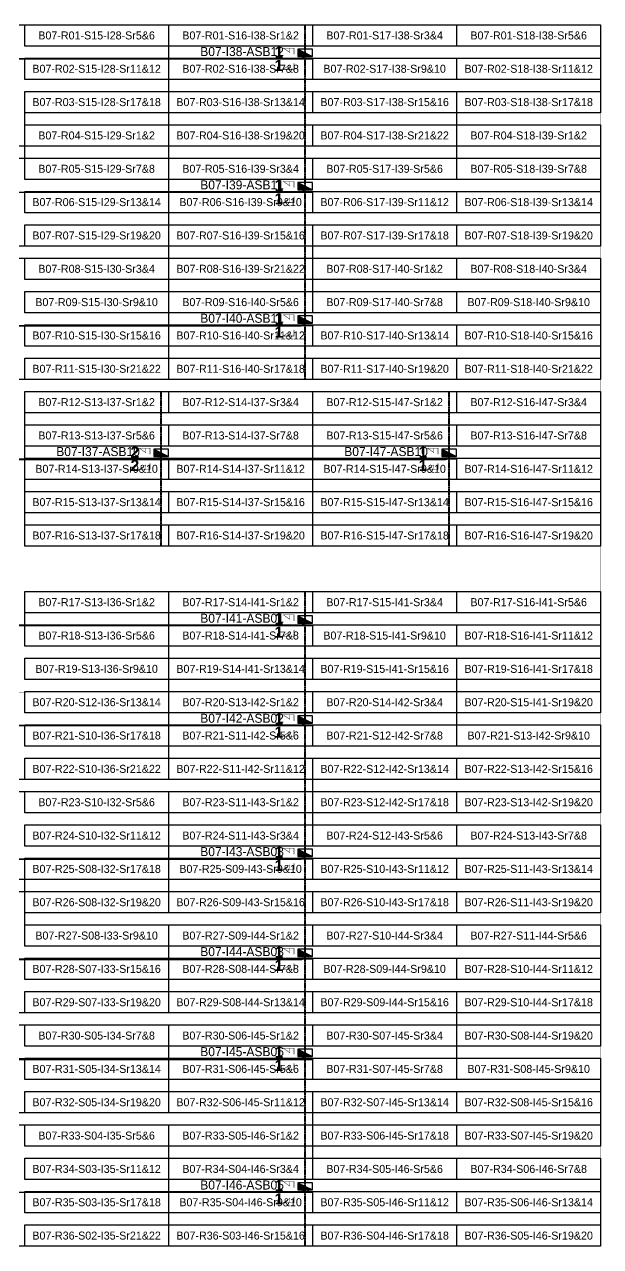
# Model space of a CAD drawing. Header units: metres. Extents: x 529751 to 530334, y 2674512 to 2674787.
# Drawn here: x 530204.2 to 530333.8, y 2674511.7 to 2674786.7 of the extents above; entities that cross this region are included whole.
import ezdxf
from ezdxf.enums import TextEntityAlignment as Align

# ---------------------------------------------------------------- set-up
doc = ezdxf.new("R2010")
doc.units = ezdxf.units.M
doc.linetypes.add('CENTER', pattern=[2, 1.25, -0.25, 0.25, -0.25])
doc.layers.add('Boundary-12.5 MW Block', color=6, linetype='Continuous', lineweight=9)
doc.layers.add('PILE', color=1, linetype='Continuous', lineweight=15)
for name, color, linetype in [('DC Trench BL-07', 40, 'Continuous'), ('E-Inverter Grouping', 2, 'Continuous'), ('Inverter Block-07', 7, 'Continuous'), ('LT Cable(AG) INV to LT Panel BL-07', 2, 'Continuous'), ('Messenger Wire Block-07 (Master Path)', 30, 'Continuous'), ('Messenger Wire Block-07 (MW Path)', 191, 'Continuous'), ('MMS Table Block-07', 8, 'Continuous'), ('Plan Line - DC BL-07', 40, 'Continuous'), ('Section Marking BL-07', 2, 'Continuous')]:
    doc.layers.add(name, color=color, linetype=linetype)
doc.styles.add('BoldTextStyle', font='arialbd.ttf')
doc.styles.get("Standard").update_dxf_attribs({"font": 'Adani Regular.ttf'})

# ---------------------------------------------------------------- blocks, each defined once
blk = doc.blocks.new('MMS Table (32.292 x 4.788)')
at = {"color": 0}
blk.add_lwpolyline([(0, -0.002), (0, 4.786), (32.292, 4.786), (32.292, -0.002)], close=True, dxfattribs=at)
at = {"color": 7}
blk.add_attdef('ID1', text='', height=1.8, dxfattribs=at).set_placement((16.146, 2.392), align=Align.MIDDLE_CENTER)
blk = doc.blocks.new('Inverter Block')
h = blk.add_hatch(color=0)
h.dxf.hatch_style = 1
h.paths.add_polyline_path([(-1.46, 2.27), (-1.46, 0.85), (1.46, 0.85)])
at = {"color": 0}
blk.add_lwpolyline([(1.46, 2.27), (-1.46, 2.27), (-1.46, 0.85), (1.46, 0.85)], close=True, dxfattribs=at)
blk.add_lwpolyline([(-1.46, 2.27), (1.46, 0.85)], dxfattribs=at)
at = {"layer": 'PILE'}
for centre in [(-0.61, 0.85), (0.61, 0.85)]:
    blk.add_circle(centre, 0.156, dxfattribs=at)
at = {"color": 7}
blk.add_attdef('ID', (-1.46, 3.01), '', height=1.8, dxfattribs=at)

msp = doc.modelspace()

# ---------------------------------------------------------------- linework, layer by layer
at = {"layer": 'Boundary-12.5 MW Block', "const_width": 0.05}
msp.add_lwpolyline([(529750.79, 2674786.58), (530333.75, 2674786.58), (530333.75, 2674511.79), (530171.89, 2674511.79), (530171.89, 2674519.29), (530139.5, 2674519.29), (530139.5, 2674534.29), (530107.1, 2674534.29), (530107.1, 2674541.79), (530074.71, 2674541.79), (530074.71, 2674564.29), (530009.93, 2674564.29), (530009.93, 2674579.29), (529977.54, 2674579.29), (529977.54, 2674601.79), (529912.75, 2674601.79), (529912.75, 2674631.79), (529847.97, 2674631.79), (529847.97, 2674639.29), (529815.58, 2674639.29), (529815.58, 2674669.29), (529750.79, 2674669.29)], close=True, dxfattribs=at)
at = {"layer": 'DC Trench BL-07', "color": 40, "const_width": 0.15}
for points in [[(530267.47, 2674786.58), (530267.17, 2674786.58), (530267.17, 2674706.79), (530267.47, 2674706.79)], [(530235.08, 2674704.08), (530234.78, 2674704.08), (530234.78, 2674669.29), (530235.08, 2674669.29)], [(530299.87, 2674704.08), (530299.57, 2674704.08), (530299.57, 2674669.29), (530299.87, 2674669.29)], [(530267.47, 2674659.08), (530267.17, 2674659.08), (530267.17, 2674511.79), (530267.47, 2674511.79)]]:
    msp.add_lwpolyline(points, close=True, dxfattribs=at)
at = {"layer": 'E-Inverter Grouping'}
for points in [[(530236.57, 2674766.79), (530204.18, 2674766.79), (530204.18, 2674759.29), (530139.5, 2674759.29), (530139.5, 2674786.58), (530236.57, 2674786.58)], [(530333.75, 2674766.79), (530301.36, 2674766.79), (530301.36, 2674759.29), (530236.67, 2674759.29), (530236.67, 2674786.58), (530333.75, 2674786.58)], [(530236.57, 2674736.79), (530171.79, 2674736.79), (530171.79, 2674729.29), (530139.5, 2674729.29), (530139.5, 2674756.58), (530204.28, 2674756.58), (530204.28, 2674764.08), (530236.57, 2674764.08)], [(530333.75, 2674736.79), (530268.96, 2674736.79), (530268.96, 2674729.29), (530236.67, 2674729.29), (530236.67, 2674756.58), (530301.46, 2674756.58), (530301.46, 2674764.08), (530333.75, 2674764.08)], [(530236.57, 2674706.79), (530139.5, 2674706.79), (530139.5, 2674726.58), (530171.89, 2674726.58), (530171.89, 2674734.08), (530236.57, 2674734.08)], [(530333.75, 2674706.79), (530236.67, 2674706.79), (530236.67, 2674726.58), (530269.06, 2674726.58), (530269.06, 2674734.08), (530333.75, 2674734.08)], [(530236.57, 2674616.79), (530171.89, 2674616.79), (530171.89, 2674651.58), (530204.28, 2674651.58), (530204.28, 2674659.08), (530236.57, 2674659.08)], [(530236.57, 2674511.79), (530171.89, 2674511.79), (530171.89, 2674519.29), (530139.5, 2674519.29), (530139.5, 2674539.08), (530236.57, 2674539.08)]]:
    msp.add_lwpolyline(points, close=True, dxfattribs=at)
at = {"layer": 'E-Inverter Grouping', "color": 3}
for points in [[(530268.96, 2674669.29), (530204.28, 2674669.29), (530204.28, 2674704.08), (530268.96, 2674704.08)], [(530333.75, 2674669.29), (530269.06, 2674669.29), (530269.06, 2674704.08), (530333.75, 2674704.08)], [(530333.75, 2674631.79), (530301.46, 2674631.79), (530301.46, 2674639.29), (530236.67, 2674639.29), (530236.67, 2674659.07), (530333.75, 2674659.07)], [(530301.36, 2674629.07), (530333.75, 2674629.07), (530333.75, 2674609.29), (530269.06, 2674609.29), (530269.06, 2674616.79), (530236.67, 2674616.79), (530236.67, 2674636.57), (530301.36, 2674636.57)], [(530236.57, 2674586.79), (530204.28, 2674586.79), (530204.28, 2674594.29), (530139.5, 2674594.29), (530139.5, 2674614.07), (530236.57, 2674614.07)], [(530236.67, 2674614.07), (530268.96, 2674614.07), (530268.96, 2674606.57), (530333.75, 2674606.57), (530333.75, 2674586.79), (530236.67, 2674586.79)], [(530204.18, 2674584.07), (530236.57, 2674584.07), (530236.57, 2674564.29), (530171.89, 2674564.29), (530171.89, 2674571.79), (530139.5, 2674571.79), (530139.5, 2674591.57), (530204.18, 2674591.57)], [(530333.75, 2674556.79), (530301.46, 2674556.79), (530301.46, 2674564.29), (530236.67, 2674564.29), (530236.67, 2674584.07), (530333.75, 2674584.07)], [(530139.5, 2674569.07), (530171.79, 2674569.07), (530171.79, 2674561.57), (530236.57, 2674561.57), (530236.57, 2674541.79), (530139.5, 2674541.79)], [(530301.36, 2674554.07), (530333.75, 2674554.07), (530333.75, 2674534.29), (530269.06, 2674534.29), (530269.06, 2674541.79), (530236.67, 2674541.79), (530236.67, 2674561.57), (530301.36, 2674561.57)], [(530236.67, 2674539.07), (530268.96, 2674539.07), (530268.96, 2674531.57), (530333.75, 2674531.57), (530333.75, 2674511.79), (530236.67, 2674511.79)]]:
    msp.add_lwpolyline(points, close=True, dxfattribs=at)
at = {"layer": 'LT Cable(AG) INV to LT Panel BL-07', "color": 5}
for points in [[(530034, 2674692.27, -0.31385), (530033.41, 2674693.11), (530033.41, 2674696.3, 0.214019), (530033.11, 2674696.97), (530026.39, 2674702.95, -0.214019), (530026.09, 2674703.62), (530026.09, 2674705.39, 0.011425), (530026.09, 2674705.43), (530026.05, 2674706.43, -0.011425), (530026.05, 2674706.47), (530026.05, 2674778.12, -0.414214), (530026.95, 2674779.02), (530266.42, 2674779.02, 0.414214), (530267.32, 2674779.92), (530267.32, 2674780.19)], [(530036.07, 2674692.28), (530034.39, 2674692.28, -0.414214), (530033.49, 2674693.18), (530033.49, 2674696.33, 0.214019), (530033.18, 2674697), (530026.47, 2674702.98, -0.214019), (530026.17, 2674703.65), (530026.17, 2674705.4, 0.011425), (530026.17, 2674705.44), (530026.12, 2674706.43, -0.011425), (530026.12, 2674706.47), (530026.12, 2674748.05, -0.414214), (530027.02, 2674748.95), (530266.42, 2674748.95, 0.414214), (530267.32, 2674749.85), (530267.32, 2674750.19)], [(530036.07, 2674692.36), (530034.46, 2674692.36, -0.414214), (530033.56, 2674693.26), (530033.56, 2674696.36, 0.214019), (530033.26, 2674697.03), (530026.54, 2674703.01, -0.214019), (530026.24, 2674703.68), (530026.24, 2674705.4, 0.011425), (530026.24, 2674705.44), (530026.2, 2674706.43, -0.011425), (530026.2, 2674706.47), (530026.2, 2674717.97, -0.414214), (530027.1, 2674718.87), (530266.42, 2674718.87, 0.414214), (530267.32, 2674719.77), (530267.32, 2674720.19)], [(530038.01, 2674692.43), (530034.54, 2674692.43, -0.414214), (530033.64, 2674693.33), (530033.64, 2674696.4, 0.214019), (530033.33, 2674697.07), (530026.62, 2674703.05, -0.214019), (530026.32, 2674703.72), (530026.32, 2674705.4, 0.011425), (530026.32, 2674705.44), (530026.27, 2674706.43, -0.011425), (530026.27, 2674706.47), (530026.27, 2674710.4, -0.414214), (530027.17, 2674711.3), (530075.63, 2674711.3, -0.414214), (530076.53, 2674710.4), (530076.53, 2674689.7, 0.414214), (530077.43, 2674688.8), (530234.03, 2674688.8, 0.414214), (530234.93, 2674689.7), (530234.93, 2674690.19)], [(530038.01, 2674692.46), (530034.56, 2674692.46, -0.414214), (530033.66, 2674693.36), (530033.66, 2674696.41, 0.214019), (530033.36, 2674697.08), (530026.64, 2674703.06, -0.214019), (530026.34, 2674703.73), (530026.34, 2674705.4, 0.011425), (530026.34, 2674705.44), (530026.3, 2674706.43, -0.011425), (530026.3, 2674706.48), (530026.3, 2674710.37, -0.414214), (530027.2, 2674711.27), (530075.6, 2674711.27, -0.414214), (530076.5, 2674710.37), (530076.5, 2674689.67, 0.414214), (530077.4, 2674688.77), (530298.82, 2674688.77, 0.414214), (530299.72, 2674689.67), (530299.72, 2674690.19)], [(530032.98, 2674689.77), (530031.36, 2674689.77, 0.078431), (530031.08, 2674689.72), (530030.21, 2674689.44, -0.078431), (530029.94, 2674689.4), (530026.8, 2674689.4, 0.414214), (530025.9, 2674688.5), (530025.9, 2674660.65, 0.021147), (530025.9, 2674660.57), (530026.01, 2674659.35, -0.021147), (530026.01, 2674659.28), (530026.01, 2674577.21, 0.414214), (530026.91, 2674576.31), (530266.42, 2674576.31, 0.414214), (530267.32, 2674577.21), (530267.32, 2674577.69)], [(530032.98, 2674689.69), (530031.37, 2674689.69, 0.078431), (530031.09, 2674689.65), (530030.23, 2674689.37, -0.078431), (530029.95, 2674689.33), (530026.87, 2674689.33, 0.414214), (530025.97, 2674688.43), (530025.97, 2674660.65, 0.021147), (530025.98, 2674660.58), (530026.08, 2674659.36, -0.021147), (530026.08, 2674659.28), (530026.08, 2674599.79, 0.414214), (530026.98, 2674598.89), (530266.42, 2674598.89, 0.414214), (530267.32, 2674599.79), (530267.32, 2674600.19)], [(530034.97, 2674689.59), (530031.39, 2674689.59, 0.078431), (530031.11, 2674689.55), (530030.24, 2674689.27, -0.078431), (530029.96, 2674689.23), (530026.97, 2674689.23, 0.414214), (530026.07, 2674688.33), (530026.07, 2674660.66, 0.021147), (530026.08, 2674660.58), (530026.18, 2674659.36, -0.021147), (530026.18, 2674659.28), (530026.18, 2674629.89, 0.414214), (530027.08, 2674628.99), (530266.42, 2674628.99, 0.414214), (530267.32, 2674629.89), (530267.32, 2674630.19)], [(530037.12, 2674689.52), (530031.4, 2674689.52, 0.078431), (530031.12, 2674689.47), (530030.25, 2674689.19, -0.078431), (530029.98, 2674689.15), (530027.05, 2674689.15, 0.414214), (530026.15, 2674688.25), (530026.15, 2674660.66, 0.021147), (530026.15, 2674660.59), (530026.26, 2674659.36, -0.021147), (530026.26, 2674659.29), (530026.26, 2674652.46, 0.414214), (530027.16, 2674651.56), (530266.42, 2674651.56, 0.414214), (530267.32, 2674652.46), (530267.32, 2674652.69)]]:
    msp.add_lwpolyline(points, format="xyb", dxfattribs=at)
at = {"layer": 'LT Cable(AG) INV to LT Panel BL-07'}
for points in [[(530036.07, 2674690.24), (530032.46, 2674690.24, -0.102915), (530032.1, 2674690.31), (530030.17, 2674691.15, 0.042157), (530030.02, 2674691.16), (530024.09, 2674691.16, 0.414214), (530023.19, 2674690.26), (530023.19, 2674660.72, -0.054562), (530023.16, 2674660.52), (530022.92, 2674659.42, 0.054562), (530022.9, 2674659.22), (530022.9, 2674569.85, 0.414214), (530023.8, 2674568.95), (530075.53, 2674568.95, -0.414214), (530076.43, 2674568.05), (530076.43, 2674554.85, 0.414214), (530077.33, 2674553.95), (530140.31, 2674553.95, -0.414214), (530141.21, 2674553.05), (530141.21, 2674524.85, 0.414214), (530142.11, 2674523.95), (530266.42, 2674523.95, 0.414214), (530267.32, 2674524.85), (530267.32, 2674525.19)], [(530033.99, 2674690.19), (530032.45, 2674690.19, -0.103038), (530032.09, 2674690.26), (530030.17, 2674691.1, 0.042157), (530030.02, 2674691.11), (530024.14, 2674691.11, 0.414214), (530023.24, 2674690.21), (530023.24, 2674660.71, -0.054562), (530023.21, 2674660.52), (530022.97, 2674659.41, 0.054562), (530022.95, 2674659.22), (530022.95, 2674569.9, 0.414214), (530023.85, 2674569), (530075.58, 2674569, -0.414214), (530076.48, 2674568.1), (530076.48, 2674554.9, 0.414214), (530077.38, 2674554), (530266.42, 2674554, 0.414214), (530267.32, 2674554.9), (530267.32, 2674555.19)]]:
    msp.add_lwpolyline(points, format="xyb", dxfattribs=at)
at = {"layer": 'Messenger Wire Block-07 (Master Path)'}
for points in [[(530026.13, 2674778.94), (530268.96, 2674778.94)], [(530026.13, 2674748.94), (530268.96, 2674748.94)], [(530026.13, 2674718.94), (530268.96, 2674718.94)], [(530076.67, 2674688.94), (530301.36, 2674688.94)], [(530026.13, 2674651.44), (530268.96, 2674651.44)], [(530026.13, 2674628.94), (530268.96, 2674628.94)], [(530026.13, 2674598.94), (530268.96, 2674598.94)], [(530026.13, 2674576.44), (530268.96, 2674576.44)], [(530076.42, 2674553.94), (530268.96, 2674553.94)], [(530141.2, 2674523.94), (530268.96, 2674523.94)]]:
    msp.add_lwpolyline(points, dxfattribs=at)
at = {"layer": 'Messenger Wire Block-07 (MW Path)', "const_width": 0.1}
for points in [[(530026.13, 2674778.94), (530268.96, 2674778.94)], [(530026.13, 2674748.94), (530268.96, 2674748.94)], [(530026.13, 2674718.94), (530268.96, 2674718.94)], [(530076.67, 2674688.94), (530301.36, 2674688.94)], [(530026.13, 2674651.44), (530268.96, 2674651.44)], [(530026.13, 2674636.44), (530204.18, 2674636.44)], [(530026.13, 2674628.94), (530268.96, 2674628.94)], [(530026.13, 2674598.94), (530268.96, 2674598.94)], [(530026.13, 2674576.44), (530268.96, 2674576.44)], [(530076.42, 2674553.69), (530268.96, 2674553.69)], [(530141.2, 2674523.94), (530268.96, 2674523.94)]]:
    msp.add_lwpolyline(points, dxfattribs=at)
at = {"layer": 'Plan Line - DC BL-07', "color": 6, "linetype": 'CENTER'}
for points in [[(530267.32, 2674786.58), (530267.32, 2674706.79)], [(530234.93, 2674704.08), (530234.93, 2674669.29)], [(530299.72, 2674704.08), (530299.72, 2674669.29)], [(530267.32, 2674659.08), (530267.32, 2674511.79)]]:
    msp.add_lwpolyline(points, dxfattribs=at)
at = {"layer": 'Section Marking BL-07', "color": 94, "lineweight": 35, "true_color": 0x00a500, "const_width": 0.1}
for points in [[(530264.82, 2674779.94), (530264.82, 2674781.33), (530262.42, 2674781.33), (530263.9, 2674780.32), (530263.9, 2674781.33)], [(530264.82, 2674777.94), (530264.82, 2674776.55), (530262.42, 2674776.55), (530263.9, 2674777.56), (530263.9, 2674776.55)], [(530264.82, 2674749.94), (530264.82, 2674751.33), (530262.42, 2674751.33), (530263.9, 2674750.32), (530263.9, 2674751.33)], [(530264.82, 2674747.94), (530264.82, 2674746.55), (530262.42, 2674746.55), (530263.9, 2674747.56), (530263.9, 2674746.55)], [(530264.82, 2674719.94), (530264.82, 2674721.33), (530262.42, 2674721.33), (530263.9, 2674720.32), (530263.9, 2674721.33)], [(530264.82, 2674717.94), (530264.82, 2674716.55), (530262.42, 2674716.55), (530263.9, 2674717.56), (530263.9, 2674716.55)], [(530232.43, 2674689.94), (530232.43, 2674691.33), (530230.03, 2674691.33), (530231.51, 2674690.32), (530231.51, 2674691.33)], [(530297.22, 2674689.94), (530297.22, 2674691.33), (530294.82, 2674691.33), (530296.3, 2674690.32), (530296.3, 2674691.33)], [(530232.43, 2674687.94), (530232.43, 2674686.55), (530230.03, 2674686.55), (530231.51, 2674687.56), (530231.51, 2674686.55)], [(530297.22, 2674687.94), (530297.22, 2674686.55), (530294.82, 2674686.55), (530296.3, 2674687.56), (530296.3, 2674686.55)], [(530264.82, 2674652.44), (530264.82, 2674653.83), (530262.42, 2674653.83), (530263.9, 2674652.82), (530263.9, 2674653.83)], [(530264.82, 2674650.44), (530264.82, 2674649.05), (530262.42, 2674649.05), (530263.9, 2674650.06), (530263.9, 2674649.05)], [(530264.82, 2674629.94), (530264.82, 2674631.33), (530262.42, 2674631.33), (530263.9, 2674630.32), (530263.9, 2674631.33)], [(530264.82, 2674627.94), (530264.82, 2674626.55), (530262.42, 2674626.55), (530263.9, 2674627.56), (530263.9, 2674626.55)], [(530264.82, 2674599.94), (530264.82, 2674601.33), (530262.42, 2674601.33), (530263.9, 2674600.32), (530263.9, 2674601.33)], [(530264.82, 2674597.94), (530264.82, 2674596.55), (530262.42, 2674596.55), (530263.9, 2674597.56), (530263.9, 2674596.55)], [(530264.82, 2674577.44), (530264.82, 2674578.83), (530262.42, 2674578.83), (530263.9, 2674577.82), (530263.9, 2674578.83)], [(530264.82, 2674575.44), (530264.82, 2674574.05), (530262.42, 2674574.05), (530263.9, 2674575.06), (530263.9, 2674574.05)], [(530264.82, 2674554.94), (530264.82, 2674556.33), (530262.42, 2674556.33), (530263.9, 2674555.32), (530263.9, 2674556.33)], [(530264.82, 2674552.94), (530264.82, 2674551.55), (530262.42, 2674551.55), (530263.9, 2674552.56), (530263.9, 2674551.55)], [(530264.82, 2674524.94), (530264.82, 2674526.33), (530262.42, 2674526.33), (530263.9, 2674525.32), (530263.9, 2674526.33)], [(530264.82, 2674522.94), (530264.82, 2674521.55), (530262.42, 2674521.55), (530263.9, 2674522.56), (530263.9, 2674521.55)]]:
    msp.add_lwpolyline(points, dxfattribs=at)

# ---------------------------------------------------------------- block references
at = {"layer": 'Inverter Block-07'}
ref = msp.add_blockref('Inverter Block', (530267.32, 2674778.52), dxfattribs=dict(at, xscale=1.124999999976148, yscale=1.124999999976148, zscale=1.124999999976148))
ref.add_attrib('ID', 'B07-I38-ASB12', (530243.74, 2674779.54), dxfattribs={"layer": '0', "color": 7, "height": 2.025})
ref = msp.add_blockref('Inverter Block', (530267.32, 2674748.52), dxfattribs=dict(at, xscale=1.124999999976148, yscale=1.124999999976148, zscale=1.124999999976148))
ref.add_attrib('ID', 'B07-I39-ASB11', (530243.74, 2674749.54), dxfattribs={"layer": '0', "color": 7, "height": 2.025})
ref = msp.add_blockref('Inverter Block', (530267.32, 2674718.52), dxfattribs=dict(at, xscale=1.124999999976148, yscale=1.124999999976148, zscale=1.124999999976148))
ref.add_attrib('ID', 'B07-I40-ASB11', (530243.74, 2674719.54), dxfattribs={"layer": '0', "color": 7, "height": 2.025})
ref = msp.add_blockref('Inverter Block', (530234.93, 2674688.53), dxfattribs=dict(at, xscale=1.124999999976148, yscale=1.124999999976148, zscale=1.124999999976148))
ref.add_attrib('ID', 'B07-I37-ASB10', (530211.35, 2674689.55), dxfattribs={"layer": '0', "color": 7, "height": 2.025})
ref = msp.add_blockref('Inverter Block', (530299.72, 2674688.53), dxfattribs=dict(at, xscale=1.124999999976148, yscale=1.124999999976148, zscale=1.124999999976148))
ref.add_attrib('ID', 'B07-I47-ASB10', (530276.13, 2674689.55), dxfattribs={"layer": '0', "color": 7, "height": 2.025})
ref = msp.add_blockref('Inverter Block', (530267.32, 2674651.03), dxfattribs=dict(at, xscale=1.124999999976148, yscale=1.124999999976148, zscale=1.124999999976148))
ref.add_attrib('ID', 'B07-I41-ASB01', (530243.74, 2674652.05), dxfattribs={"layer": '0', "color": 7, "height": 2.025})
ref = msp.add_blockref('Inverter Block', (530267.32, 2674628.53), dxfattribs=dict(at, xscale=1.124999999976148, yscale=1.124999999976148, zscale=1.124999999976148))
ref.add_attrib('ID', 'B07-I42-ASB02', (530243.74, 2674629.55), dxfattribs={"layer": '0', "color": 7, "height": 2.025})
ref = msp.add_blockref('Inverter Block', (530267.32, 2674598.53), dxfattribs=dict(at, xscale=1.124999999976148, yscale=1.124999999976148, zscale=1.124999999976148))
ref.add_attrib('ID', 'B07-I43-ASB03', (530243.74, 2674599.55), dxfattribs={"layer": '0', "color": 7, "height": 2.025})
ref = msp.add_blockref('Inverter Block', (530267.32, 2674576.03), dxfattribs=dict(at, xscale=1.124999999976148, yscale=1.124999999976148, zscale=1.124999999976148))
ref.add_attrib('ID', 'B07-I44-ASB03', (530243.74, 2674577.05), dxfattribs={"layer": '0', "color": 7, "height": 2.025})
ref = msp.add_blockref('Inverter Block', (530267.32, 2674553.53), dxfattribs=dict(at, xscale=1.124999999976148, yscale=1.124999999976148, zscale=1.124999999976148))
ref.add_attrib('ID', 'B07-I45-ASB06', (530243.74, 2674554.55), dxfattribs={"layer": '0', "color": 7, "height": 2.025})
ref = msp.add_blockref('Inverter Block', (530267.32, 2674523.53), dxfattribs=dict(at, xscale=1.124999999976148, yscale=1.124999999976148, zscale=1.124999999976148))
ref.add_attrib('ID', 'B07-I46-ASB05', (530243.74, 2674524.55), dxfattribs={"layer": '0', "color": 7, "height": 2.025})
at = {"layer": 'MMS Table Block-07'}
for p, values in [((530204.28, 2674781.79), {'ID1': 'B07-R01-S15-I28-Sr5&6'}), ((530236.67, 2674781.79), {'ID1': 'B07-R01-S16-I38-Sr1&2'}), ((530269.06, 2674781.79), {'ID1': 'B07-R01-S17-I38-Sr3&4'}), ((530301.46, 2674781.79), {'ID1': 'B07-R01-S18-I38-Sr5&6'}), ((530204.28, 2674774.29), {'ID1': 'B07-R02-S15-I28-Sr11&12'}), ((530236.67, 2674774.29), {'ID1': 'B07-R02-S16-I38-Sr7&8'}), ((530269.06, 2674774.29), {'ID1': 'B07-R02-S17-I38-Sr9&10'}), ((530301.46, 2674774.29), {'ID1': 'B07-R02-S18-I38-Sr11&12'}), ((530204.28, 2674766.79), {'ID1': 'B07-R03-S15-I28-Sr17&18'}), ((530236.67, 2674766.79), {'ID1': 'B07-R03-S16-I38-Sr13&14'}), ((530269.06, 2674766.79), {'ID1': 'B07-R03-S17-I38-Sr15&16'}), ((530301.46, 2674766.79), {'ID1': 'B07-R03-S18-I38-Sr17&18'}), ((530204.28, 2674759.29), {'ID1': 'B07-R04-S15-I29-Sr1&2'}), ((530236.67, 2674759.29), {'ID1': 'B07-R04-S16-I38-Sr19&20'}), ((530269.06, 2674759.29), {'ID1': 'B07-R04-S17-I38-Sr21&22'}), ((530301.46, 2674759.29), {'ID1': 'B07-R04-S18-I39-Sr1&2'}), ((530204.28, 2674751.79), {'ID1': 'B07-R05-S15-I29-Sr7&8'}), ((530236.67, 2674751.79), {'ID1': 'B07-R05-S16-I39-Sr3&4'}), ((530269.06, 2674751.79), {'ID1': 'B07-R05-S17-I39-Sr5&6'}), ((530301.46, 2674751.79), {'ID1': 'B07-R05-S18-I39-Sr7&8'}), ((530204.28, 2674744.29), {'ID1': 'B07-R06-S15-I29-Sr13&14'}), ((530236.67, 2674744.29), {'ID1': 'B07-R06-S16-I39-Sr9&10'}), ((530269.06, 2674744.29), {'ID1': 'B07-R06-S17-I39-Sr11&12'}), ((530301.46, 2674744.29), {'ID1': 'B07-R06-S18-I39-Sr13&14'}), ((530204.28, 2674736.79), {'ID1': 'B07-R07-S15-I29-Sr19&20'}), ((530236.67, 2674736.79), {'ID1': 'B07-R07-S16-I39-Sr15&16'}), ((530269.06, 2674736.79), {'ID1': 'B07-R07-S17-I39-Sr17&18'}), ((530301.46, 2674736.79), {'ID1': 'B07-R07-S18-I39-Sr19&20'}), ((530204.28, 2674729.29), {'ID1': 'B07-R08-S15-I30-Sr3&4'}), ((530236.67, 2674729.29), {'ID1': 'B07-R08-S16-I39-Sr21&22'}), ((530269.06, 2674729.29), {'ID1': 'B07-R08-S17-I40-Sr1&2'}), ((530301.46, 2674729.29), {'ID1': 'B07-R08-S18-I40-Sr3&4'}), ((530204.28, 2674721.79), {'ID1': 'B07-R09-S15-I30-Sr9&10'}), ((530236.67, 2674721.79), {'ID1': 'B07-R09-S16-I40-Sr5&6'}), ((530269.06, 2674721.79), {'ID1': 'B07-R09-S17-I40-Sr7&8'}), ((530301.46, 2674721.79), {'ID1': 'B07-R09-S18-I40-Sr9&10'}), ((530204.28, 2674714.29), {'ID1': 'B07-R10-S15-I30-Sr15&16'}), ((530236.67, 2674714.29), {'ID1': 'B07-R10-S16-I40-Sr11&12'}), ((530269.06, 2674714.29), {'ID1': 'B07-R10-S17-I40-Sr13&14'}), ((530301.46, 2674714.29), {'ID1': 'B07-R10-S18-I40-Sr15&16'}), ((530204.28, 2674706.79), {'ID1': 'B07-R11-S15-I30-Sr21&22'}), ((530236.67, 2674706.79), {'ID1': 'B07-R11-S16-I40-Sr17&18'}), ((530269.06, 2674706.79), {'ID1': 'B07-R11-S17-I40-Sr19&20'}), ((530301.46, 2674706.79), {'ID1': 'B07-R11-S18-I40-Sr21&22'}), ((530204.28, 2674699.29), {'ID1': 'B07-R12-S13-I37-Sr1&2'}), ((530236.67, 2674699.29), {'ID1': 'B07-R12-S14-I37-Sr3&4'}), ((530269.06, 2674699.29), {'ID1': 'B07-R12-S15-I47-Sr1&2'}), ((530301.46, 2674699.29), {'ID1': 'B07-R12-S16-I47-Sr3&4'}), ((530204.28, 2674691.79), {'ID1': 'B07-R13-S13-I37-Sr5&6'}), ((530236.67, 2674691.79), {'ID1': 'B07-R13-S14-I37-Sr7&8'}), ((530269.06, 2674691.79), {'ID1': 'B07-R13-S15-I47-Sr5&6'}), ((530301.46, 2674691.79), {'ID1': 'B07-R13-S16-I47-Sr7&8'}), ((530204.28, 2674684.29), {'ID1': 'B07-R14-S13-I37-Sr9&10'}), ((530236.67, 2674684.29), {'ID1': 'B07-R14-S14-I37-Sr11&12'}), ((530269.06, 2674684.29), {'ID1': 'B07-R14-S15-I47-Sr9&10'}), ((530301.46, 2674684.29), {'ID1': 'B07-R14-S16-I47-Sr11&12'}), ((530204.28, 2674676.79), {'ID1': 'B07-R15-S13-I37-Sr13&14'}), ((530236.67, 2674676.79), {'ID1': 'B07-R15-S14-I37-Sr15&16'}), ((530269.06, 2674676.79), {'ID1': 'B07-R15-S15-I47-Sr13&14'}), ((530301.46, 2674676.79), {'ID1': 'B07-R15-S16-I47-Sr15&16'}), ((530204.28, 2674669.29), {'ID1': 'B07-R16-S13-I37-Sr17&18'}), ((530236.67, 2674669.29), {'ID1': 'B07-R16-S14-I37-Sr19&20'}), ((530269.06, 2674669.29), {'ID1': 'B07-R16-S15-I47-Sr17&18'}), ((530301.46, 2674669.29), {'ID1': 'B07-R16-S16-I47-Sr19&20'}), ((530204.28, 2674654.29), {'ID1': 'B07-R17-S13-I36-Sr1&2'}), ((530236.67, 2674654.29), {'ID1': 'B07-R17-S14-I41-Sr1&2'}), ((530269.06, 2674654.29), {'ID1': 'B07-R17-S15-I41-Sr3&4'}), ((530301.46, 2674654.29), {'ID1': 'B07-R17-S16-I41-Sr5&6'}), ((530204.28, 2674646.79), {'ID1': 'B07-R18-S13-I36-Sr5&6'}), ((530236.67, 2674646.79), {'ID1': 'B07-R18-S14-I41-Sr7&8'}), ((530269.06, 2674646.79), {'ID1': 'B07-R18-S15-I41-Sr9&10'}), ((530301.46, 2674646.79), {'ID1': 'B07-R18-S16-I41-Sr11&12'}), ((530204.28, 2674639.29), {'ID1': 'B07-R19-S13-I36-Sr9&10'}), ((530236.67, 2674639.29), {'ID1': 'B07-R19-S14-I41-Sr13&14'}), ((530269.06, 2674639.29), {'ID1': 'B07-R19-S15-I41-Sr15&16'}), ((530301.46, 2674639.29), {'ID1': 'B07-R19-S16-I41-Sr17&18'}), ((530204.28, 2674631.79), {'ID1': 'B07-R20-S12-I36-Sr13&14'}), ((530236.67, 2674631.79), {'ID1': 'B07-R20-S13-I42-Sr1&2'}), ((530269.06, 2674631.79), {'ID1': 'B07-R20-S14-I42-Sr3&4'}), ((530301.46, 2674631.79), {'ID1': 'B07-R20-S15-I41-Sr19&20'}), ((530204.28, 2674624.29), {'ID1': 'B07-R21-S10-I36-Sr17&18'}), ((530236.67, 2674624.29), {'ID1': 'B07-R21-S11-I42-Sr5&6'}), ((530269.06, 2674624.29), {'ID1': 'B07-R21-S12-I42-Sr7&8'}), ((530301.46, 2674624.29), {'ID1': 'B07-R21-S13-I42-Sr9&10'}), ((530204.28, 2674616.79), {'ID1': 'B07-R22-S10-I36-Sr21&22'}), ((530236.67, 2674616.79), {'ID1': 'B07-R22-S11-I42-Sr11&12'}), ((530269.06, 2674616.79), {'ID1': 'B07-R22-S12-I42-Sr13&14'}), ((530301.46, 2674616.79), {'ID1': 'B07-R22-S13-I42-Sr15&16'}), ((530204.28, 2674609.29), {'ID1': 'B07-R23-S10-I32-Sr5&6'}), ((530236.67, 2674609.29), {'ID1': 'B07-R23-S11-I43-Sr1&2'}), ((530269.06, 2674609.29), {'ID1': 'B07-R23-S12-I42-Sr17&18'}), ((530301.46, 2674609.29), {'ID1': 'B07-R23-S13-I42-Sr19&20'}), ((530204.28, 2674601.79), {'ID1': 'B07-R24-S10-I32-Sr11&12'}), ((530236.67, 2674601.79), {'ID1': 'B07-R24-S11-I43-Sr3&4'}), ((530269.06, 2674601.79), {'ID1': 'B07-R24-S12-I43-Sr5&6'}), ((530301.46, 2674601.79), {'ID1': 'B07-R24-S13-I43-Sr7&8'}), ((530204.28, 2674594.29), {'ID1': 'B07-R25-S08-I32-Sr17&18'}), ((530236.67, 2674594.29), {'ID1': 'B07-R25-S09-I43-Sr9&10'}), ((530269.06, 2674594.29), {'ID1': 'B07-R25-S10-I43-Sr11&12'}), ((530301.46, 2674594.29), {'ID1': 'B07-R25-S11-I43-Sr13&14'}), ((530204.28, 2674586.79), {'ID1': 'B07-R26-S08-I32-Sr19&20'}), ((530236.67, 2674586.79), {'ID1': 'B07-R26-S09-I43-Sr15&16'}), ((530269.06, 2674586.79), {'ID1': 'B07-R26-S10-I43-Sr17&18'}), ((530301.46, 2674586.79), {'ID1': 'B07-R26-S11-I43-Sr19&20'}), ((530204.28, 2674579.29), {'ID1': 'B07-R27-S08-I33-Sr9&10'}), ((530236.67, 2674579.29), {'ID1': 'B07-R27-S09-I44-Sr1&2'}), ((530269.06, 2674579.29), {'ID1': 'B07-R27-S10-I44-Sr3&4'}), ((530301.46, 2674579.29), {'ID1': 'B07-R27-S11-I44-Sr5&6'}), ((530204.28, 2674571.79), {'ID1': 'B07-R28-S07-I33-Sr15&16'}), ((530236.67, 2674571.79), {'ID1': 'B07-R28-S08-I44-Sr7&8'}), ((530269.06, 2674571.79), {'ID1': 'B07-R28-S09-I44-Sr9&10'}), ((530301.46, 2674571.79), {'ID1': 'B07-R28-S10-I44-Sr11&12'}), ((530204.28, 2674564.29), {'ID1': 'B07-R29-S07-I33-Sr19&20'}), ((530236.67, 2674564.29), {'ID1': 'B07-R29-S08-I44-Sr13&14'}), ((530269.06, 2674564.29), {'ID1': 'B07-R29-S09-I44-Sr15&16'}), ((530301.46, 2674564.29), {'ID1': 'B07-R29-S10-I44-Sr17&18'}), ((530204.28, 2674556.79), {'ID1': 'B07-R30-S05-I34-Sr7&8'}), ((530236.67, 2674556.79), {'ID1': 'B07-R30-S06-I45-Sr1&2'}), ((530269.06, 2674556.79), {'ID1': 'B07-R30-S07-I45-Sr3&4'}), ((530301.46, 2674556.79), {'ID1': 'B07-R30-S08-I44-Sr19&20'}), ((530204.28, 2674549.29), {'ID1': 'B07-R31-S05-I34-Sr13&14'}), ((530236.67, 2674549.29), {'ID1': 'B07-R31-S06-I45-Sr5&6'}), ((530269.06, 2674549.29), {'ID1': 'B07-R31-S07-I45-Sr7&8'}), ((530301.46, 2674549.29), {'ID1': 'B07-R31-S08-I45-Sr9&10'}), ((530204.28, 2674541.79), {'ID1': 'B07-R32-S05-I34-Sr19&20'}), ((530236.67, 2674541.79), {'ID1': 'B07-R32-S06-I45-Sr11&12'}), ((530269.06, 2674541.79), {'ID1': 'B07-R32-S07-I45-Sr13&14'}), ((530301.46, 2674541.79), {'ID1': 'B07-R32-S08-I45-Sr15&16'}), ((530204.28, 2674534.29), {'ID1': 'B07-R33-S04-I35-Sr5&6'}), ((530236.67, 2674534.29), {'ID1': 'B07-R33-S05-I46-Sr1&2'}), ((530269.06, 2674534.29), {'ID1': 'B07-R33-S06-I45-Sr17&18'}), ((530301.46, 2674534.29), {'ID1': 'B07-R33-S07-I45-Sr19&20'}), ((530204.28, 2674526.79), {'ID1': 'B07-R34-S03-I35-Sr11&12'}), ((530236.67, 2674526.79), {'ID1': 'B07-R34-S04-I46-Sr3&4'}), ((530269.06, 2674526.79), {'ID1': 'B07-R34-S05-I46-Sr5&6'}), ((530301.46, 2674526.79), {'ID1': 'B07-R34-S06-I46-Sr7&8'}), ((530204.28, 2674519.29), {'ID1': 'B07-R35-S03-I35-Sr17&18'}), ((530236.67, 2674519.29), {'ID1': 'B07-R35-S04-I46-Sr9&10'}), ((530269.06, 2674519.29), {'ID1': 'B07-R35-S05-I46-Sr11&12'}), ((530301.46, 2674519.29), {'ID1': 'B07-R35-S06-I46-Sr13&14'}), ((530204.28, 2674511.79), {'ID1': 'B07-R36-S02-I35-Sr21&22'}), ((530236.67, 2674511.79), {'ID1': 'B07-R36-S03-I46-Sr15&16'}), ((530269.06, 2674511.79), {'ID1': 'B07-R36-S04-I46-Sr17&18'}), ((530301.46, 2674511.79), {'ID1': 'B07-R36-S05-I46-Sr19&20'})]:
    msp.add_blockref('MMS Table (32.292 x 4.788)', p, dxfattribs=at).add_auto_attribs(values)

# ---------------------------------------------------------------- texts
at = {"layer": 'Section Marking BL-07', "color": 94, "true_color": 0x00a500, "style": 'BoldTextStyle'}
for s, p in [('1', (530261.42, 2674780.44)), ('1', (530261.42, 2674777.44)), ('1', (530261.42, 2674750.44)), ('1', (530261.42, 2674747.44)), ('1', (530261.42, 2674720.44)), ('1', (530261.42, 2674717.44)), ('2', (530229.03, 2674690.44)), ('1', (530293.82, 2674690.44)), ('2', (530229.03, 2674687.44)), ('1', (530293.82, 2674687.44)), ('1', (530261.42, 2674652.94)), ('1', (530261.42, 2674649.94)), ('1', (530261.42, 2674630.44)), ('1', (530261.42, 2674627.44)), ('1', (530261.42, 2674600.44)), ('1', (530261.42, 2674597.44)), ('1', (530261.42, 2674577.94)), ('1', (530261.42, 2674574.94)), ('1', (530261.42, 2674555.44)), ('1', (530261.42, 2674552.44)), ('1', (530261.42, 2674525.44)), ('1', (530261.42, 2674522.44))]:
    msp.add_text(s, height=2.5, dxfattribs=at).set_placement(p, align=Align.MIDDLE_CENTER)

doc.saveas('drawing.dxf')
